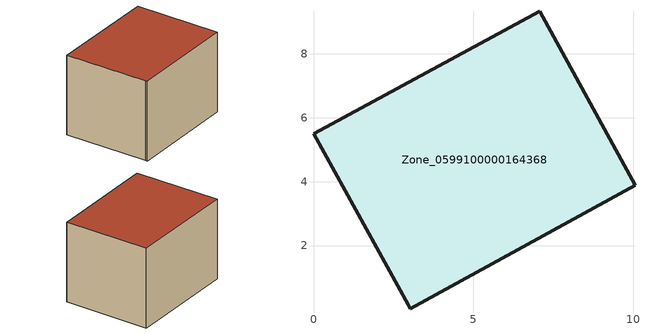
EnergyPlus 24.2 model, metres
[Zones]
Zone_0599100000164368
 floor ground (C_G): 2.97,0.15 0,5.5 7.08,9.33 10.06,3.89 3.03,0.02 z0
 wall outside (C_F): 10.06,3.89 7.08,9.33 0,5.5 2.97,0.15 3.03,0.02 10.06,3.89 z0:5.86
 roof outside (C_R): 0,5.5 2.97,0.15 3.03,0.02 10.06,3.89 7.08,9.33 z5.86
[BUILDING]
Pand.0599100000164368: North Axis=0; Terrain=City; Loads Convergence Tolerance Value=0.04; Temperature Convergence Tolerance Value=0.4; Solar Distribution=FullExterior; Maximum Number of Warmup Days=25; Minimum Number of Warmup Days=1
[Site:Location]
Rotterdam.The.Hague.AP_ZH_NLD Design_Conditions: Latitude=51.96; Longitude=4.45; Time Zone=1; Elevation=-4.5
[SITE:GROUNDTEMPERATURE:BUILDINGSURFACE]
18, 18, 18, 18, 18, 18, 18, 18, 18, 18, 18, 18
[MATERIAL] Thermal Absorptance=0.9; Solar Absorptance=0.7; Visible Absorptance=0.7
Name | Roughness | Thickness | Conductivity | Density | Specific Heat
G.TC.1946-1964 | MediumSmooth | 0.15 | 1 | 540 | 1210
F.TC.1946-1964 | Rough | 0.3 | 0.857143 | 1920 | 840
R.TC.1946-1964 | MediumRough | 0.2 | 0.235294 | 1500 | 1000
[CONSTRUCTION]
C_G: G.TC.1946-1964
C_F: F.TC.1946-1964
C_R: R.TC.1946-1964
[ZONE]
Zone_0599100000164368: Type=1; Multiplier=1; Ceiling Height=Autocalculate; Volume=Autocalculate; Floor Area=autocalculate; Part of Total Floor Area=Yes
[ZONEINFILTRATION:DESIGNFLOWRATE]
Infil_Zone_0599100000164368: Zone or ZoneList or Space or SpaceList=Zone_0599100000164368; Schedule=AlwaysOn; Design Flow Rate Calculation Method=Flow/Area; Flow Rate per Floor Area=0.003; Constant Term Coefficient=1; Temperature Term Coefficient=0; Velocity Term Coefficient=0; Velocity Squared Term Coefficient=0
[HVACTEMPLATE:ZONE:IDEALLOADSAIRSYSTEM]
Zone_0599100000164368: Maximum Heating Supply Air Temperature=50; Minimum Cooling Supply Air Temperature=13; Maximum Heating Supply Air Humidity Ratio=0.0156; Minimum Cooling Supply Air Humidity Ratio=0.0077; Heating Limit=NoLimit; Cooling Limit=NoLimit; Dehumidification Control Type=ConstantSensibleHeatRatio; Cooling Sensible Heat Ratio=0.7; Dehumidification Setpoint=60; Humidification Control Type=None; Humidification Setpoint=30; Outdoor Air Method=None; Outdoor Air Flow Rate per Person=0.00944; Outdoor Air Flow Rate per Zone Floor Area=0; Outdoor Air Flow Rate per Zone=0; Demand Controlled Ventilation Type=None; Outdoor Air Economizer Type=NoEconomizer; Heat Recovery Type=None; Sensible Heat Recovery Effectiveness=0.7; Latent Heat Recovery Effectiveness=0.65
[ZONECONTROL:THERMOSTAT]
ThermostatControl_Zone_0599100000164368: Zone or ZoneList=Zone_0599100000164368; Control Type Schedule=DualSetpointControlType; Control 1=Thermostat_Zone_0599100000164368; Temperature Difference Between Cutout And Setpoint=0
[THERMOSTATSETPOINT:DUALSETPOINT]
Thermostat_Zone_0599100000164368: Heating Setpoint Temperature Schedule=HeatingSetpoint_Zone_0599100000164368; Cooling Setpoint Temperature Schedule=CoolingSetpoint_Zone_0599100000164368
[SCHEDULE:COMPACT]
HeatingSetpoint_Zone_0599100000164368: Through: 12/31, For: AllDays, Until: 24:00, 21
CoolingSetpoint_Zone_0599100000164368: Through: 12/31, For: AllDays, Until: 24:00, 24
DualSetpointControlType: Through: 12/31, For: AllDays, Until: 24:00, 4
AlwaysOn: Through: 12/31, For: AllDays, Until: 24:00, 1
